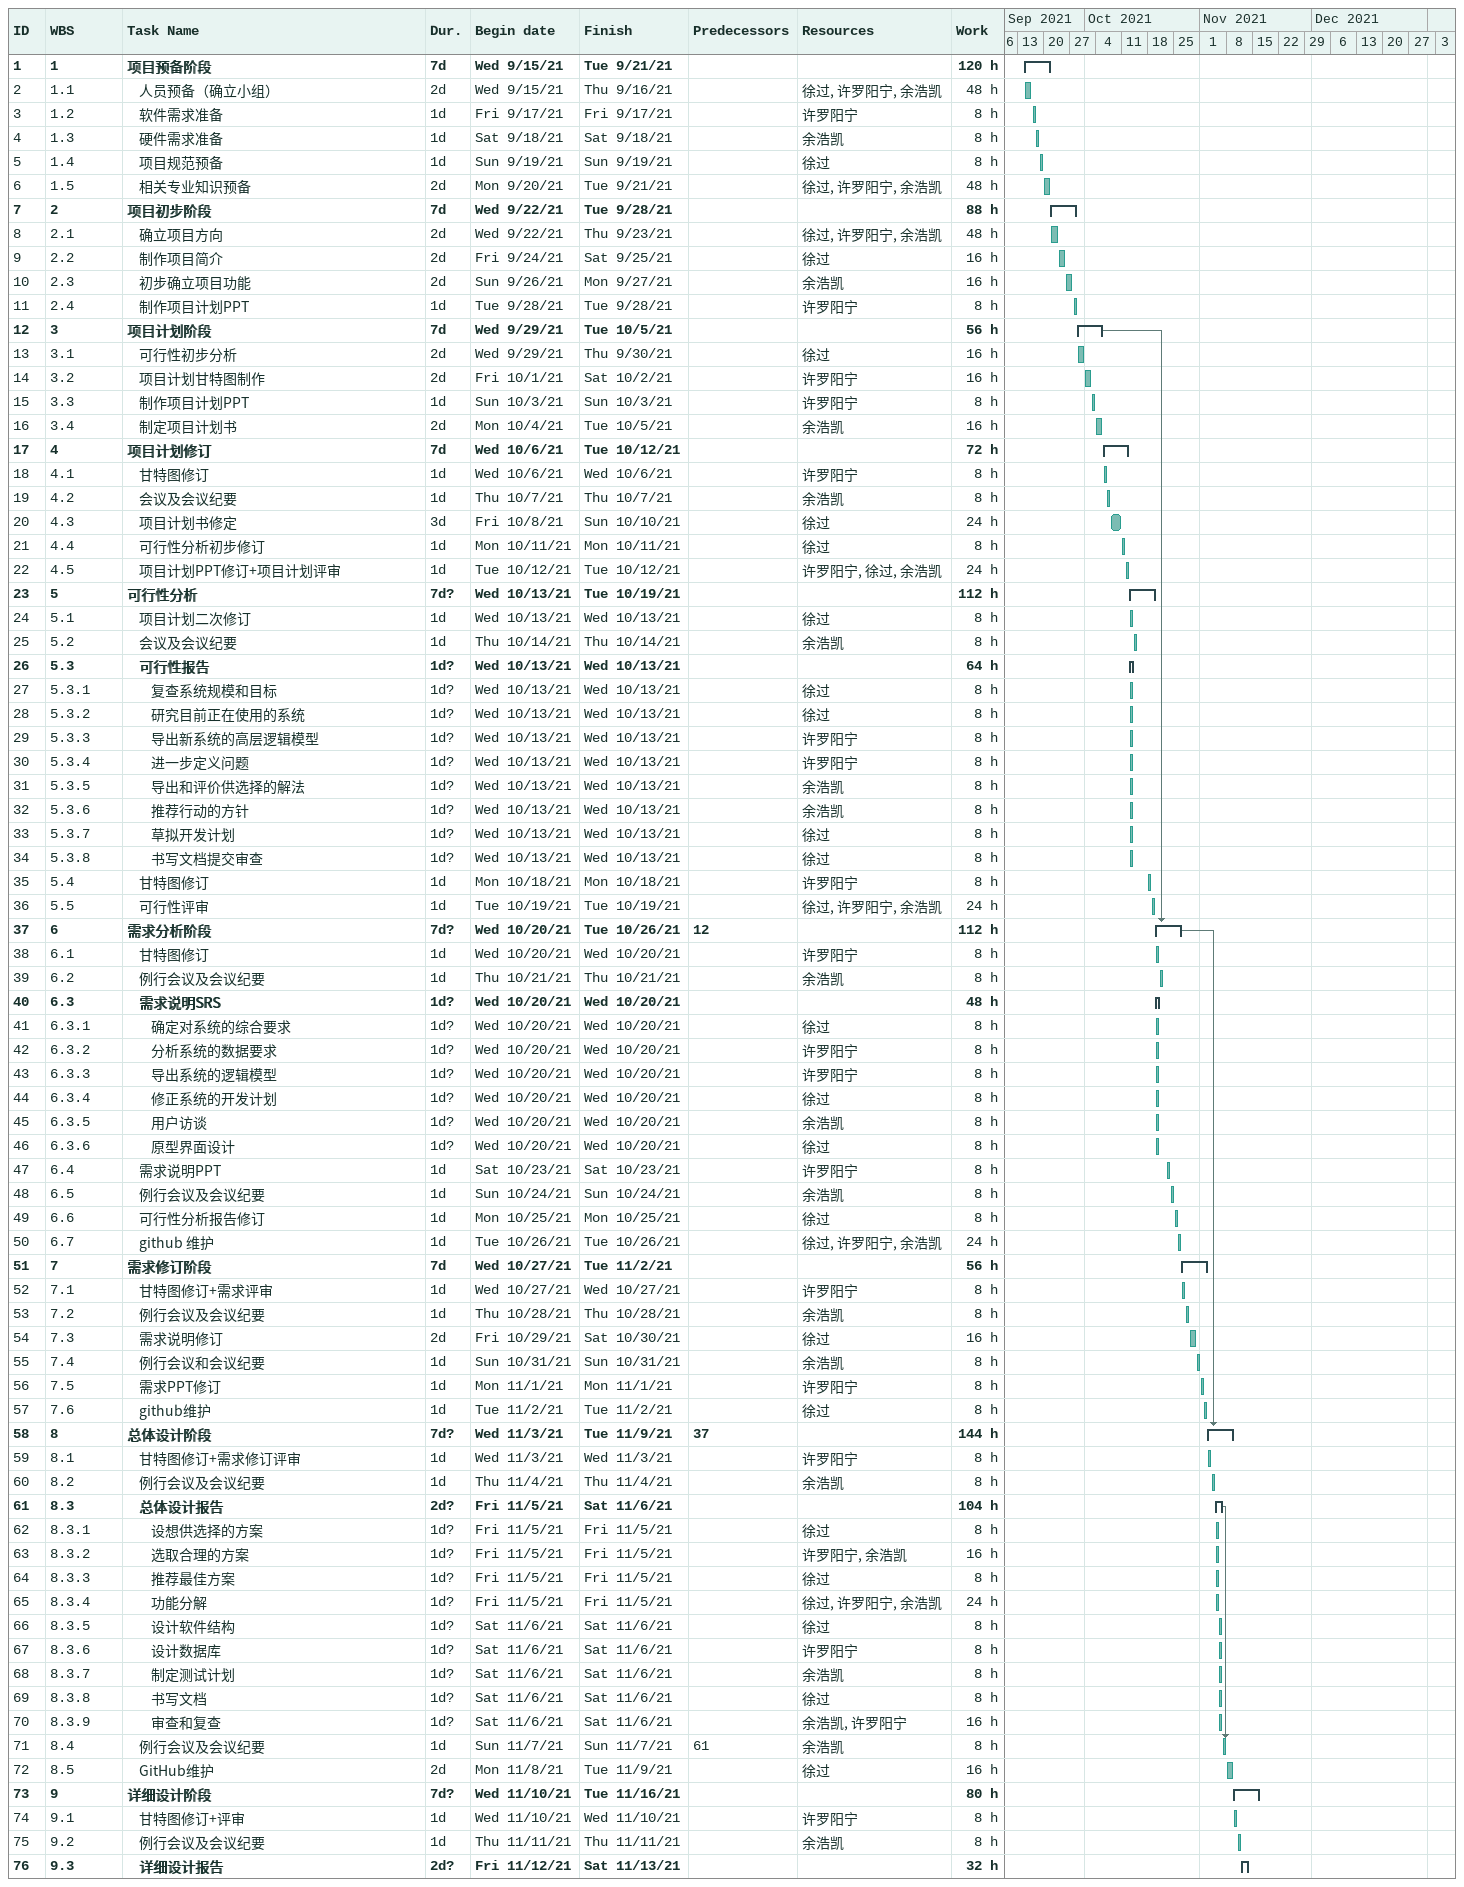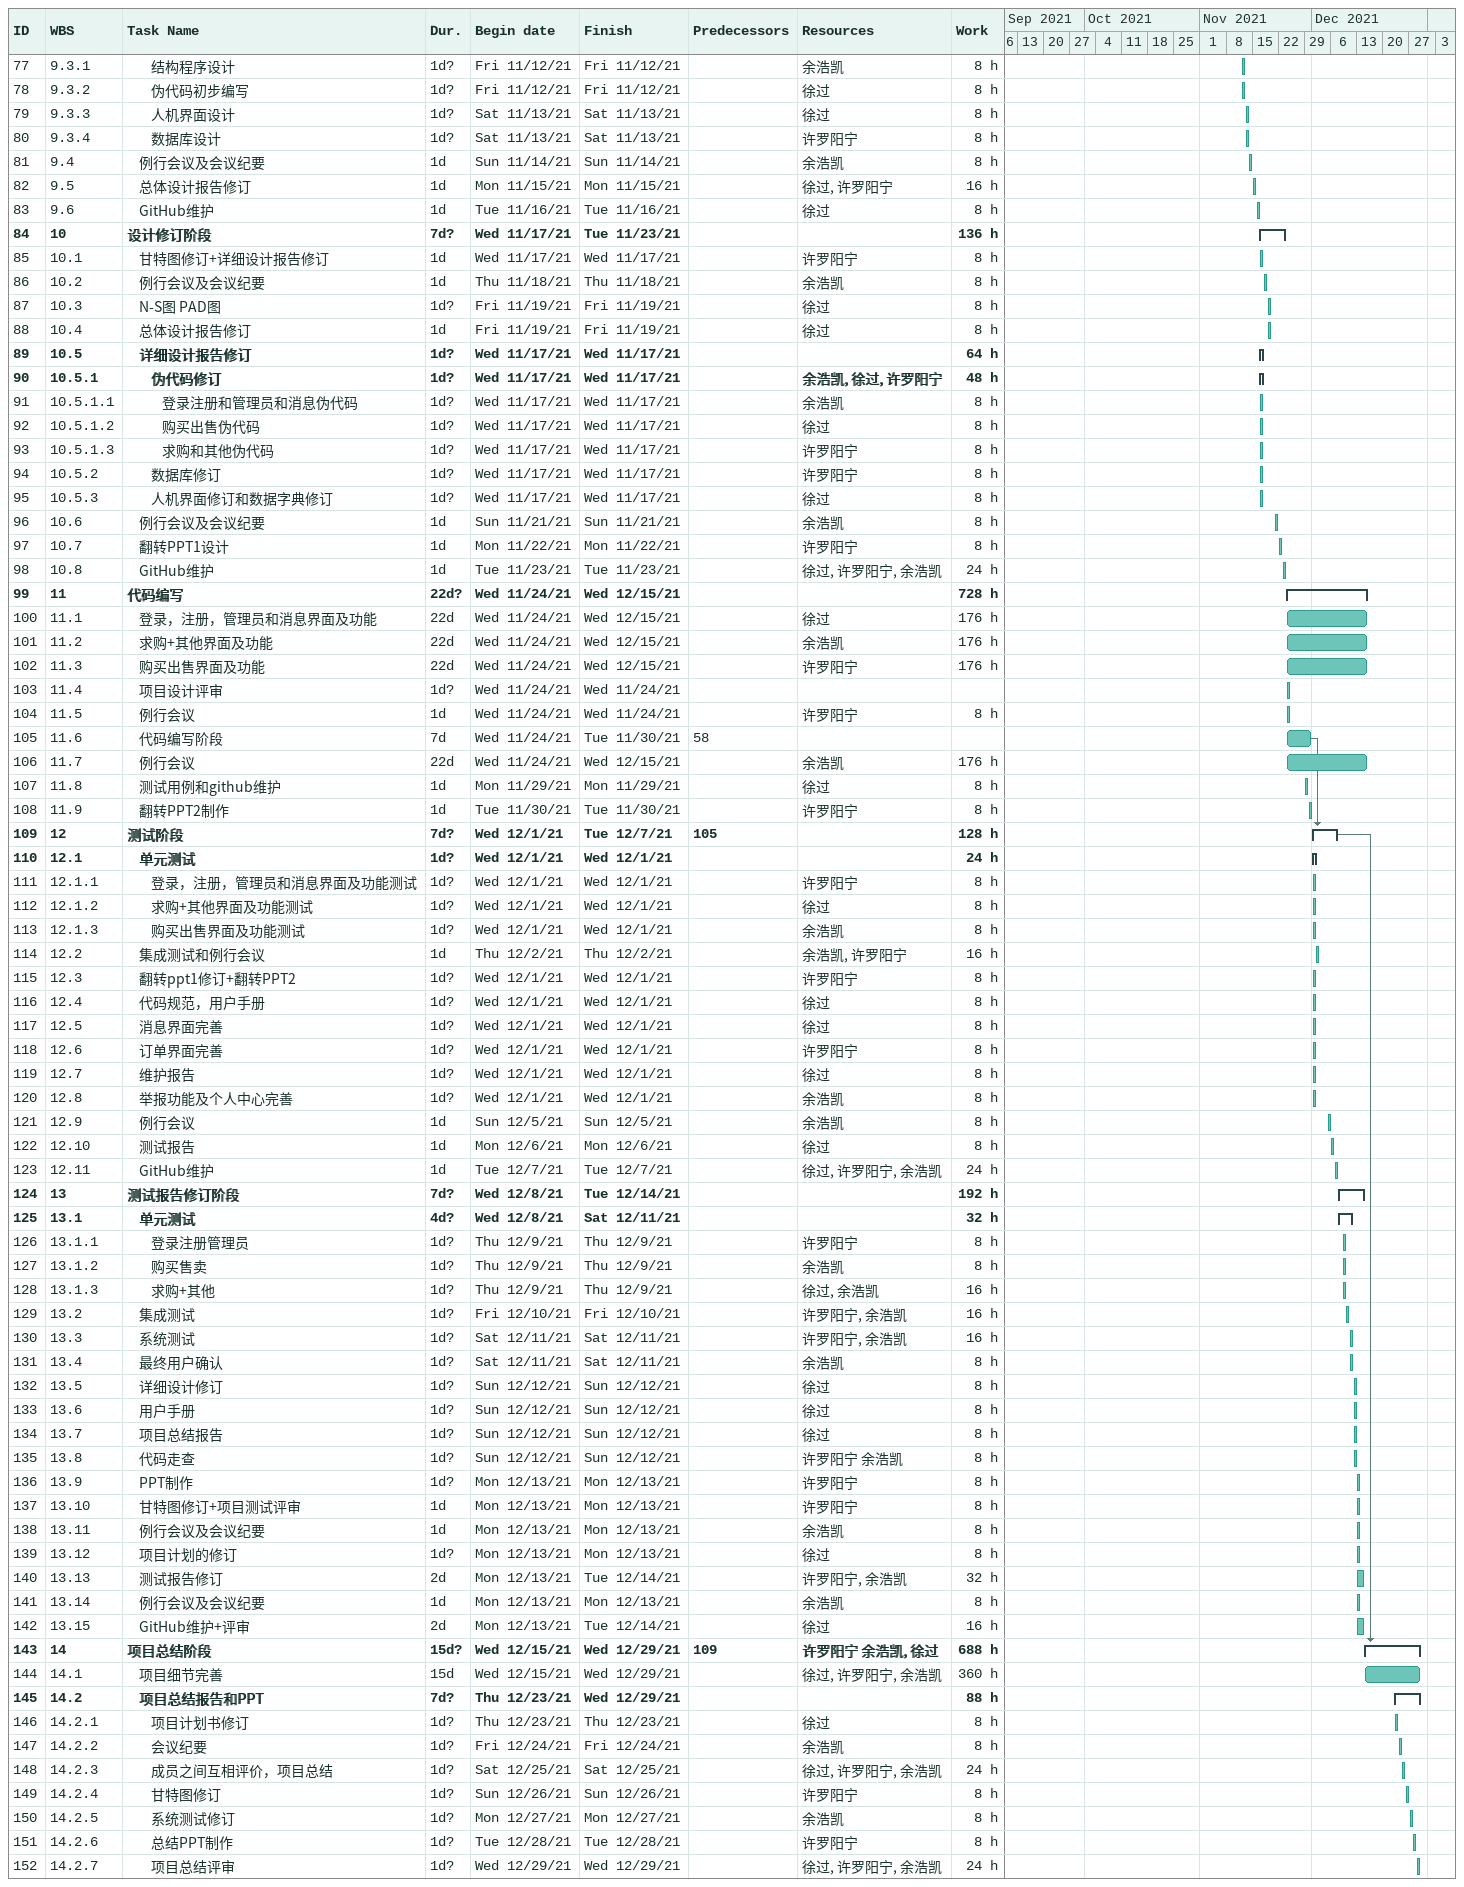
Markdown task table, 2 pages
| ID | WBS | Task | Duration | Start | Finish | Predecessors | Resources | Work (h) |
|---|---|---|---|---|---|---|---|---|
| 1 | 1 | **项目预备阶段** | 7d | 2021-09-15 | 2021-09-21 |  |  | 120 |
| 2 | 1.1 | 人员预备（确立小组） | 2d | 2021-09-15 | 2021-09-16 |  | 徐过, 许罗阳宁, 余浩凯 | 48 |
| 3 | 1.2 | 软件需求准备 | 1d | 2021-09-17 | 2021-09-17 |  | 许罗阳宁 | 8 |
| 4 | 1.3 | 硬件需求准备 | 1d | 2021-09-18 | 2021-09-18 |  | 余浩凯 | 8 |
| 5 | 1.4 | 项目规范预备 | 1d | 2021-09-19 | 2021-09-19 |  | 徐过 | 8 |
| 6 | 1.5 | 相关专业知识预备 | 2d | 2021-09-20 | 2021-09-21 |  | 徐过, 许罗阳宁, 余浩凯 | 48 |
| 7 | 2 | **项目初步阶段** | 7d | 2021-09-22 | 2021-09-28 |  |  | 88 |
| 8 | 2.1 | 确立项目方向 | 2d | 2021-09-22 | 2021-09-23 |  | 徐过, 许罗阳宁, 余浩凯 | 48 |
| 9 | 2.2 | 制作项目简介 | 2d | 2021-09-24 | 2021-09-25 |  | 徐过 | 16 |
| 10 | 2.3 | 初步确立项目功能 | 2d | 2021-09-26 | 2021-09-27 |  | 余浩凯 | 16 |
| 11 | 2.4 | 制作项目计划PPT | 1d | 2021-09-28 | 2021-09-28 |  | 许罗阳宁 | 8 |
| 12 | 3 | **项目计划阶段** | 7d | 2021-09-29 | 2021-10-05 |  |  | 56 |
| 13 | 3.1 | 可行性初步分析 | 2d | 2021-09-29 | 2021-09-30 |  | 徐过 | 16 |
| 14 | 3.2 | 项目计划甘特图制作 | 2d | 2021-10-01 | 2021-10-02 |  | 许罗阳宁 | 16 |
| 15 | 3.3 | 制作项目计划PPT | 1d | 2021-10-03 | 2021-10-03 |  | 许罗阳宁 | 8 |
| 16 | 3.4 | 制定项目计划书 | 2d | 2021-10-04 | 2021-10-05 |  | 余浩凯 | 16 |
| 17 | 4 | **项目计划修订** | 7d | 2021-10-06 | 2021-10-12 |  |  | 72 |
| 18 | 4.1 | 甘特图修订 | 1d | 2021-10-06 | 2021-10-06 |  | 许罗阳宁 | 8 |
| 19 | 4.2 | 会议及会议纪要 | 1d | 2021-10-07 | 2021-10-07 |  | 余浩凯 | 8 |
| 20 | 4.3 | 项目计划书修定 | 3d | 2021-10-08 | 2021-10-10 |  | 徐过 | 24 |
| 21 | 4.4 | 可行性分析初步修订 | 1d | 2021-10-11 | 2021-10-11 |  | 徐过 | 8 |
| 22 | 4.5 | 项目计划PPT修订+项目计划评审 | 1d | 2021-10-12 | 2021-10-12 |  | 许罗阳宁, 徐过, 余浩凯 | 24 |
| 23 | 5 | **可行性分析** | 7d? | 2021-10-13 | 2021-10-19 |  |  | 112 |
| 24 | 5.1 | 项目计划二次修订 | 1d | 2021-10-13 | 2021-10-13 |  | 徐过 | 8 |
| 25 | 5.2 | 会议及会议纪要 | 1d | 2021-10-14 | 2021-10-14 |  | 余浩凯 | 8 |
| 26 | 5.3 | **可行性报告** | 1d? | 2021-10-13 | 2021-10-13 |  |  | 64 |
| 27 | 5.3.1 | 复查系统规模和目标 | 1d? | 2021-10-13 | 2021-10-13 |  | 徐过 | 8 |
| 28 | 5.3.2 | 研究目前正在使用的系统 | 1d? | 2021-10-13 | 2021-10-13 |  | 徐过 | 8 |
| 29 | 5.3.3 | 导出新系统的高层逻辑模型 | 1d? | 2021-10-13 | 2021-10-13 |  | 许罗阳宁 | 8 |
| 30 | 5.3.4 | 进一步定义问题 | 1d? | 2021-10-13 | 2021-10-13 |  | 许罗阳宁 | 8 |
| 31 | 5.3.5 | 导出和评价供选择的解法 | 1d? | 2021-10-13 | 2021-10-13 |  | 余浩凯 | 8 |
| 32 | 5.3.6 | 推荐行动的方针 | 1d? | 2021-10-13 | 2021-10-13 |  | 余浩凯 | 8 |
| 33 | 5.3.7 | 草拟开发计划 | 1d? | 2021-10-13 | 2021-10-13 |  | 徐过 | 8 |
| 34 | 5.3.8 | 书写文档提交审查 | 1d? | 2021-10-13 | 2021-10-13 |  | 徐过 | 8 |
| 35 | 5.4 | 甘特图修订 | 1d | 2021-10-18 | 2021-10-18 |  | 许罗阳宁 | 8 |
| 36 | 5.5 | 可行性评审 | 1d | 2021-10-19 | 2021-10-19 |  | 徐过, 许罗阳宁, 余浩凯 | 24 |
| 37 | 6 | **需求分析阶段** | 7d? | 2021-10-20 | 2021-10-26 | 12 |  | 112 |
| 38 | 6.1 | 甘特图修订 | 1d | 2021-10-20 | 2021-10-20 |  | 许罗阳宁 | 8 |
| 39 | 6.2 | 例行会议及会议纪要 | 1d | 2021-10-21 | 2021-10-21 |  | 余浩凯 | 8 |
| 40 | 6.3 | **需求说明SRS** | 1d? | 2021-10-20 | 2021-10-20 |  |  | 48 |
| 41 | 6.3.1 | 确定对系统的综合要求 | 1d? | 2021-10-20 | 2021-10-20 |  | 徐过 | 8 |
| 42 | 6.3.2 | 分析系统的数据要求 | 1d? | 2021-10-20 | 2021-10-20 |  | 许罗阳宁 | 8 |
| 43 | 6.3.3 | 导出系统的逻辑模型 | 1d? | 2021-10-20 | 2021-10-20 |  | 许罗阳宁 | 8 |
| 44 | 6.3.4 | 修正系统的开发计划 | 1d? | 2021-10-20 | 2021-10-20 |  | 徐过 | 8 |
| 45 | 6.3.5 | 用户访谈 | 1d? | 2021-10-20 | 2021-10-20 |  | 余浩凯 | 8 |
| 46 | 6.3.6 | 原型界面设计 | 1d? | 2021-10-20 | 2021-10-20 |  | 徐过 | 8 |
| 47 | 6.4 | 需求说明PPT | 1d | 2021-10-23 | 2021-10-23 |  | 许罗阳宁 | 8 |
| 48 | 6.5 | 例行会议及会议纪要 | 1d | 2021-10-24 | 2021-10-24 |  | 余浩凯 | 8 |
| 49 | 6.6 | 可行性分析报告修订 | 1d | 2021-10-25 | 2021-10-25 |  | 徐过 | 8 |
| 50 | 6.7 | github 维护 | 1d | 2021-10-26 | 2021-10-26 |  | 徐过, 许罗阳宁, 余浩凯 | 24 |
| 51 | 7 | **需求修订阶段** | 7d | 2021-10-27 | 2021-11-02 |  |  | 56 |
| 52 | 7.1 | 甘特图修订+需求评审 | 1d | 2021-10-27 | 2021-10-27 |  | 许罗阳宁 | 8 |
| 53 | 7.2 | 例行会议及会议纪要 | 1d | 2021-10-28 | 2021-10-28 |  | 余浩凯 | 8 |
| 54 | 7.3 | 需求说明修订 | 2d | 2021-10-29 | 2021-10-30 |  | 徐过 | 16 |
| 55 | 7.4 | 例行会议和会议纪要 | 1d | 2021-10-31 | 2021-10-31 |  | 余浩凯 | 8 |
| 56 | 7.5 | 需求PPT修订 | 1d | 2021-11-01 | 2021-11-01 |  | 许罗阳宁 | 8 |
| 57 | 7.6 | github维护 | 1d | 2021-11-02 | 2021-11-02 |  | 徐过 | 8 |
| 58 | 8 | **总体设计阶段** | 7d? | 2021-11-03 | 2021-11-09 | 37 |  | 144 |
| 59 | 8.1 | 甘特图修订+需求修订评审 | 1d | 2021-11-03 | 2021-11-03 |  | 许罗阳宁 | 8 |
| 60 | 8.2 | 例行会议及会议纪要 | 1d | 2021-11-04 | 2021-11-04 |  | 余浩凯 | 8 |
| 61 | 8.3 | **总体设计报告** | 2d? | 2021-11-05 | 2021-11-06 |  |  | 104 |
| 62 | 8.3.1 | 设想供选择的方案 | 1d? | 2021-11-05 | 2021-11-05 |  | 徐过 | 8 |
| 63 | 8.3.2 | 选取合理的方案 | 1d? | 2021-11-05 | 2021-11-05 |  | 许罗阳宁, 余浩凯 | 16 |
| 64 | 8.3.3 | 推荐最佳方案 | 1d? | 2021-11-05 | 2021-11-05 |  | 徐过 | 8 |
| 65 | 8.3.4 | 功能分解 | 1d? | 2021-11-05 | 2021-11-05 |  | 徐过, 许罗阳宁, 余浩凯 | 24 |
| 66 | 8.3.5 | 设计软件结构 | 1d? | 2021-11-06 | 2021-11-06 |  | 徐过 | 8 |
| 67 | 8.3.6 | 设计数据库 | 1d? | 2021-11-06 | 2021-11-06 |  | 许罗阳宁 | 8 |
| 68 | 8.3.7 | 制定测试计划 | 1d? | 2021-11-06 | 2021-11-06 |  | 余浩凯 | 8 |
| 69 | 8.3.8 | 书写文档 | 1d? | 2021-11-06 | 2021-11-06 |  | 徐过 | 8 |
| 70 | 8.3.9 | 审查和复查 | 1d? | 2021-11-06 | 2021-11-06 |  | 余浩凯, 许罗阳宁 | 16 |
| 71 | 8.4 | 例行会议及会议纪要 | 1d | 2021-11-07 | 2021-11-07 | 61 | 余浩凯 | 8 |
| 72 | 8.5 | GitHub维护 | 2d | 2021-11-08 | 2021-11-09 |  | 徐过 | 16 |
| 73 | 9 | **详细设计阶段** | 7d? | 2021-11-10 | 2021-11-16 |  |  | 80 |
| 74 | 9.1 | 甘特图修订+评审 | 1d | 2021-11-10 | 2021-11-10 |  | 许罗阳宁 | 8 |
| 75 | 9.2 | 例行会议及会议纪要 | 1d | 2021-11-11 | 2021-11-11 |  | 余浩凯 | 8 |
| 76 | 9.3 | **详细设计报告** | 2d? | 2021-11-12 | 2021-11-13 |  |  | 32 |
| 77 | 9.3.1 | 结构程序设计 | 1d? | 2021-11-12 | 2021-11-12 |  | 余浩凯 | 8 |
| 78 | 9.3.2 | 伪代码初步编写 | 1d? | 2021-11-12 | 2021-11-12 |  | 徐过 | 8 |
| 79 | 9.3.3 | 人机界面设计 | 1d? | 2021-11-13 | 2021-11-13 |  | 徐过 | 8 |
| 80 | 9.3.4 | 数据库设计 | 1d? | 2021-11-13 | 2021-11-13 |  | 许罗阳宁 | 8 |
| 81 | 9.4 | 例行会议及会议纪要 | 1d | 2021-11-14 | 2021-11-14 |  | 余浩凯 | 8 |
| 82 | 9.5 | 总体设计报告修订 | 1d | 2021-11-15 | 2021-11-15 |  | 徐过, 许罗阳宁 | 16 |
| 83 | 9.6 | GitHub维护 | 1d | 2021-11-16 | 2021-11-16 |  | 徐过 | 8 |
| 84 | 10 | **设计修订阶段** | 7d? | 2021-11-17 | 2021-11-23 |  |  | 136 |
| 85 | 10.1 | 甘特图修订+详细设计报告修订 | 1d | 2021-11-17 | 2021-11-17 |  | 许罗阳宁 | 8 |
| 86 | 10.2 | 例行会议及会议纪要 | 1d | 2021-11-18 | 2021-11-18 |  | 余浩凯 | 8 |
| 87 | 10.3 | N-S图 PAD图 | 1d? | 2021-11-19 | 2021-11-19 |  | 徐过 | 8 |
| 88 | 10.4 | 总体设计报告修订 | 1d | 2021-11-19 | 2021-11-19 |  | 徐过 | 8 |
| 89 | 10.5 | **详细设计报告修订** | 1d? | 2021-11-17 | 2021-11-17 |  |  | 64 |
| 90 | 10.5.1 | **伪代码修订** | 1d? | 2021-11-17 | 2021-11-17 |  | 余浩凯, 徐过, 许罗阳宁 | 48 |
| 91 | 10.5.1.1 | 登录注册和管理员和消息伪代码 | 1d? | 2021-11-17 | 2021-11-17 |  | 余浩凯 | 8 |
| 92 | 10.5.1.2 | 购买出售伪代码 | 1d? | 2021-11-17 | 2021-11-17 |  | 徐过 | 8 |
| 93 | 10.5.1.3 | 求购和其他伪代码 | 1d? | 2021-11-17 | 2021-11-17 |  | 许罗阳宁 | 8 |
| 94 | 10.5.2 | 数据库修订 | 1d? | 2021-11-17 | 2021-11-17 |  | 许罗阳宁 | 8 |
| 95 | 10.5.3 | 人机界面修订和数据字典修订 | 1d? | 2021-11-17 | 2021-11-17 |  | 徐过 | 8 |
| 96 | 10.6 | 例行会议及会议纪要 | 1d | 2021-11-21 | 2021-11-21 |  | 余浩凯 | 8 |
| 97 | 10.7 | 翻转PPT1设计 | 1d | 2021-11-22 | 2021-11-22 |  | 许罗阳宁 | 8 |
| 98 | 10.8 | GitHub维护 | 1d | 2021-11-23 | 2021-11-23 |  | 徐过, 许罗阳宁, 余浩凯 | 24 |
| 99 | 11 | **代码编写** | 22d? | 2021-11-24 | 2021-12-15 |  |  | 728 |
| 100 | 11.1 | 登录，注册，管理员和消息界面及功能 | 22d | 2021-11-24 | 2021-12-15 |  | 徐过 | 176 |
| 101 | 11.2 | 求购+其他界面及功能 | 22d | 2021-11-24 | 2021-12-15 |  | 余浩凯 | 176 |
| 102 | 11.3 | 购买出售界面及功能 | 22d | 2021-11-24 | 2021-12-15 |  | 许罗阳宁 | 176 |
| 103 | 11.4 | 项目设计评审 | 1d? | 2021-11-24 | 2021-11-24 |  |  |  |
| 104 | 11.5 | 例行会议 | 1d | 2021-11-24 | 2021-11-24 |  | 许罗阳宁 | 8 |
| 105 | 11.6 | 代码编写阶段 | 7d | 2021-11-24 | 2021-11-30 | 58 |  |  |
| 106 | 11.7 | 例行会议 | 22d | 2021-11-24 | 2021-12-15 |  | 余浩凯 | 176 |
| 107 | 11.8 | 测试用例和github维护 | 1d | 2021-11-29 | 2021-11-29 |  | 徐过 | 8 |
| 108 | 11.9 | 翻转PPT2制作 | 1d | 2021-11-30 | 2021-11-30 |  | 许罗阳宁 | 8 |
| 109 | 12 | **测试阶段** | 7d? | 2021-12-01 | 2021-12-07 | 105 |  | 128 |
| 110 | 12.1 | **单元测试** | 1d? | 2021-12-01 | 2021-12-01 |  |  | 24 |
| 111 | 12.1.1 | 登录，注册，管理员和消息界面及功能测试 | 1d? | 2021-12-01 | 2021-12-01 |  | 许罗阳宁 | 8 |
| 112 | 12.1.2 | 求购+其他界面及功能测试 | 1d? | 2021-12-01 | 2021-12-01 |  | 徐过 | 8 |
| 113 | 12.1.3 | 购买出售界面及功能测试 | 1d? | 2021-12-01 | 2021-12-01 |  | 余浩凯 | 8 |
| 114 | 12.2 | 集成测试和例行会议 | 1d | 2021-12-02 | 2021-12-02 |  | 余浩凯, 许罗阳宁 | 16 |
| 115 | 12.3 | 翻转ppt1修订+翻转PPT2 | 1d? | 2021-12-01 | 2021-12-01 |  | 许罗阳宁 | 8 |
| 116 | 12.4 | 代码规范，用户手册 | 1d? | 2021-12-01 | 2021-12-01 |  | 徐过 | 8 |
| 117 | 12.5 | 消息界面完善 | 1d? | 2021-12-01 | 2021-12-01 |  | 徐过 | 8 |
| 118 | 12.6 | 订单界面完善 | 1d? | 2021-12-01 | 2021-12-01 |  | 许罗阳宁 | 8 |
| 119 | 12.7 | 维护报告 | 1d? | 2021-12-01 | 2021-12-01 |  | 徐过 | 8 |
| 120 | 12.8 | 举报功能及个人中心完善 | 1d? | 2021-12-01 | 2021-12-01 |  | 余浩凯 | 8 |
| 121 | 12.9 | 例行会议 | 1d | 2021-12-05 | 2021-12-05 |  | 余浩凯 | 8 |
| 122 | 12.10 | 测试报告 | 1d | 2021-12-06 | 2021-12-06 |  | 徐过 | 8 |
| 123 | 12.11 | GitHub维护 | 1d | 2021-12-07 | 2021-12-07 |  | 徐过, 许罗阳宁, 余浩凯 | 24 |
| 124 | 13 | **测试报告修订阶段** | 7d? | 2021-12-08 | 2021-12-14 |  |  | 192 |
| 125 | 13.1 | **单元测试** | 4d? | 2021-12-08 | 2021-12-11 |  |  | 32 |
| 126 | 13.1.1 | 登录注册管理员 | 1d? | 2021-12-09 | 2021-12-09 |  | 许罗阳宁 | 8 |
| 127 | 13.1.2 | 购买售卖 | 1d? | 2021-12-09 | 2021-12-09 |  | 余浩凯 | 8 |
| 128 | 13.1.3 | 求购+其他 | 1d? | 2021-12-09 | 2021-12-09 |  | 徐过, 余浩凯 | 16 |
| 129 | 13.2 | 集成测试 | 1d? | 2021-12-10 | 2021-12-10 |  | 许罗阳宁, 余浩凯 | 16 |
| 130 | 13.3 | 系统测试 | 1d? | 2021-12-11 | 2021-12-11 |  | 许罗阳宁, 余浩凯 | 16 |
| 131 | 13.4 | 最终用户确认 | 1d? | 2021-12-11 | 2021-12-11 |  | 余浩凯 | 8 |
| 132 | 13.5 | 详细设计修订 | 1d? | 2021-12-12 | 2021-12-12 |  | 徐过 | 8 |
| 133 | 13.6 | 用户手册 | 1d? | 2021-12-12 | 2021-12-12 |  | 徐过 | 8 |
| 134 | 13.7 | 项目总结报告 | 1d? | 2021-12-12 | 2021-12-12 |  | 徐过 | 8 |
| 135 | 13.8 | 代码走查 | 1d? | 2021-12-12 | 2021-12-12 |  | 许罗阳宁 余浩凯 | 8 |
| 136 | 13.9 | PPT制作 | 1d? | 2021-12-13 | 2021-12-13 |  | 许罗阳宁 | 8 |
| 137 | 13.10 | 甘特图修订+项目测试评审 | 1d | 2021-12-13 | 2021-12-13 |  | 许罗阳宁 | 8 |
| 138 | 13.11 | 例行会议及会议纪要 | 1d | 2021-12-13 | 2021-12-13 |  | 余浩凯 | 8 |
| 139 | 13.12 | 项目计划的修订 | 1d? | 2021-12-13 | 2021-12-13 |  | 徐过 | 8 |
| 140 | 13.13 | 测试报告修订 | 2d | 2021-12-13 | 2021-12-14 |  | 许罗阳宁, 余浩凯 | 32 |
| 141 | 13.14 | 例行会议及会议纪要 | 1d | 2021-12-13 | 2021-12-13 |  | 余浩凯 | 8 |
| 142 | 13.15 | GitHub维护+评审 | 2d | 2021-12-13 | 2021-12-14 |  | 徐过 | 16 |
| 143 | 14 | **项目总结阶段** | 15d? | 2021-12-15 | 2021-12-29 | 109 | 许罗阳宁 余浩凯, 徐过 | 688 |
| 144 | 14.1 | 项目细节完善 | 15d | 2021-12-15 | 2021-12-29 |  | 徐过, 许罗阳宁, 余浩凯 | 360 |
| 145 | 14.2 | **项目总结报告和PPT** | 7d? | 2021-12-23 | 2021-12-29 |  |  | 88 |
| 146 | 14.2.1 | 项目计划书修订 | 1d? | 2021-12-23 | 2021-12-23 |  | 徐过 | 8 |
| 147 | 14.2.2 | 会议纪要 | 1d? | 2021-12-24 | 2021-12-24 |  | 余浩凯 | 8 |
| 148 | 14.2.3 | 成员之间互相评价，项目总结 | 1d? | 2021-12-25 | 2021-12-25 |  | 徐过, 许罗阳宁, 余浩凯 | 24 |
| 149 | 14.2.4 | 甘特图修订 | 1d? | 2021-12-26 | 2021-12-26 |  | 许罗阳宁 | 8 |
| 150 | 14.2.5 | 系统测试修订 | 1d? | 2021-12-27 | 2021-12-27 |  | 余浩凯 | 8 |
| 151 | 14.2.6 | 总结PPT制作 | 1d? | 2021-12-28 | 2021-12-28 |  | 许罗阳宁 | 8 |
| 152 | 14.2.7 | 项目总结评审 | 1d? | 2021-12-29 | 2021-12-29 |  | 徐过, 许罗阳宁, 余浩凯 | 24 |
